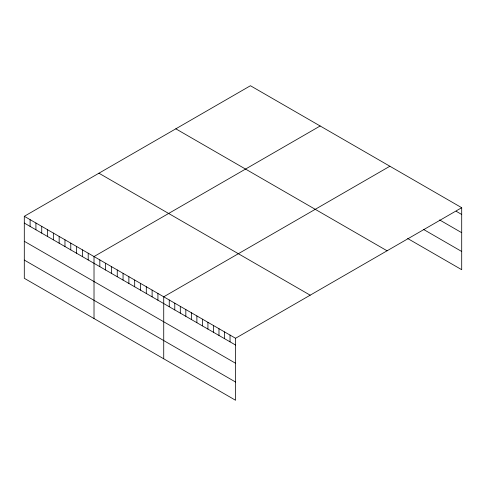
<?xml version="1.0" encoding="UTF-8"?>
<svg xmlns="http://www.w3.org/2000/svg" width="486" height="486" viewBox="0 0 486 486"><rect width="100%" height="100%" fill="white"/><g stroke="black" fill="none" stroke-linecap="round" stroke-linejoin="round"><path stroke-width="0.73" d="M461.7 207.704L235.558 338.268L235.558 400.264L24.3 278.296L24.3 216.3L250.442 85.736L461.7 207.704L461.7 269.7L407.675 238.511M320.159 125.989L94.017 256.547L94.017 318.543M389.875 166.236L163.727 296.8L163.727 358.796M456.178 211.276L461.7 214.466M439.599 219.933L461.7 232.691M423.64 229.495L461.7 251.475M175.817 128.82L387.075 250.794M98.925 173.216L310.183 295.184M24.3 216.3L235.558 338.268M24.3 223.062L235.558 345.03M24.3 241.287L235.558 363.255M24.3 260.065L235.558 382.032M230.03 335.079L230.03 341.84M224.508 331.889L224.508 338.651M218.979 328.7L218.979 335.455M213.457 325.511L213.457 332.266M207.929 322.321L207.929 329.077M202.407 319.126L202.407 325.887M196.879 315.936L196.879 322.698M191.356 312.747L191.356 319.509M185.828 309.558L185.828 316.319M180.306 306.368L180.306 313.13M174.778 303.179L174.778 309.94M169.256 299.99L169.256 306.751M157.92 293.447L157.92 300.202M152.112 290.093L152.112 296.849M146.304 286.734L146.304 293.495M140.49 283.381L140.49 290.142M134.683 280.027L134.683 286.789M128.875 276.674L128.875 283.435M123.061 273.32L123.061 280.082M117.254 269.967L117.254 276.728M111.446 266.614L111.446 273.369M105.632 263.26L105.632 270.016M99.824 259.901L99.824 266.662M88.203 253.194L88.203 259.955M82.395 249.84L82.395 256.602M76.588 246.487L76.588 253.249M70.774 243.134L70.774 249.895M64.966 239.78L64.966 246.536M59.158 236.427L59.158 243.182M53.351 233.067L53.351 239.829M47.537 229.714L47.537 236.475M41.729 226.361L41.729 233.122M35.921 223.007L35.921 229.769M30.108 219.654L30.108 226.415"/></g></svg>
